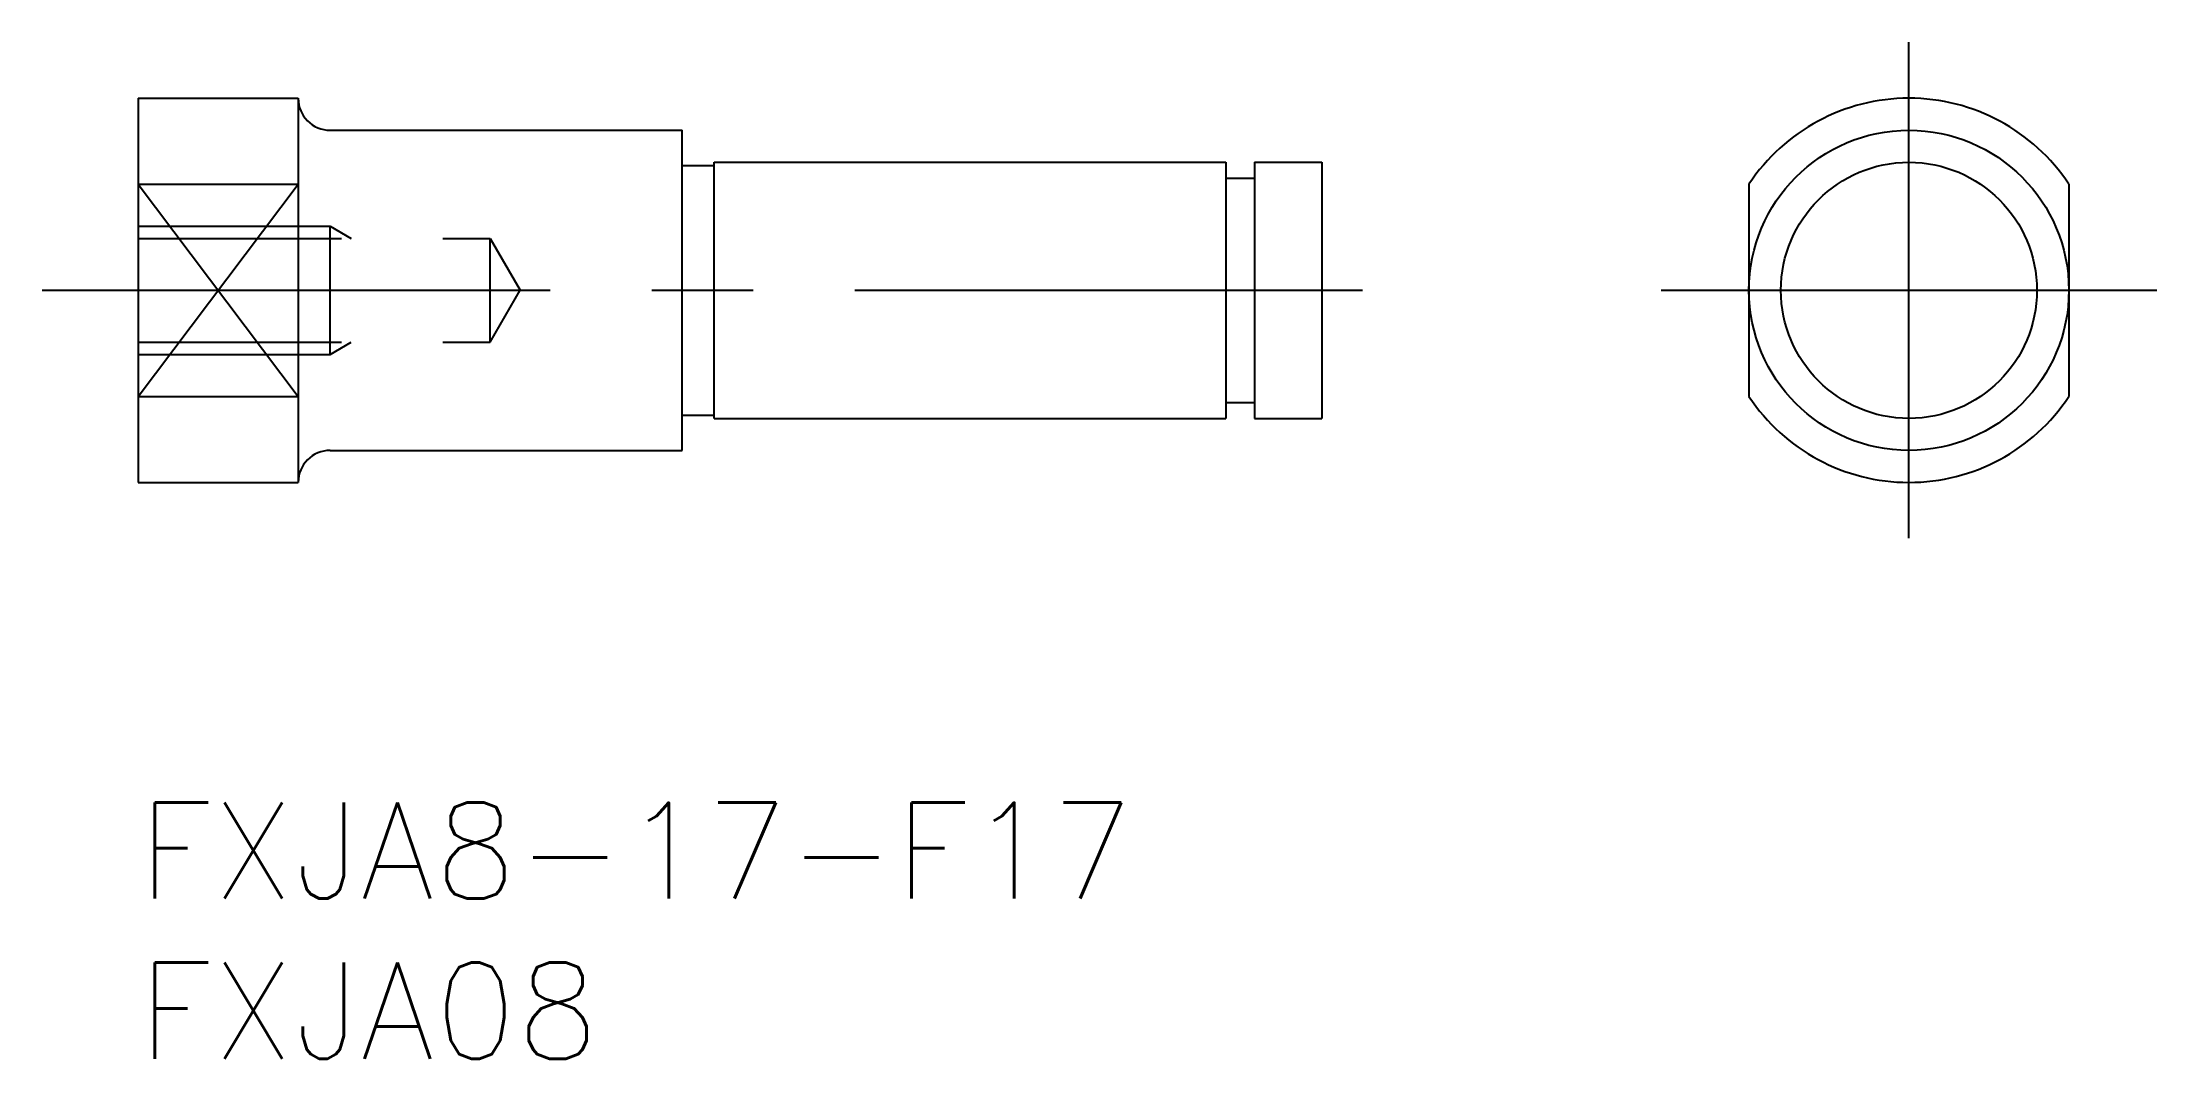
# Model space of a CAD drawing. Extents: x -3 to 63.1, y -8 to 23.7.
import ezdxf

# ---------------------------------------------------------------- set-up
doc = ezdxf.new("R2010")
doc.units = 0
doc.header["$LTSCALE"] = 0.5
doc.linetypes.add('CENTER', pattern=[50.8, 31.75, -6.35, 6.35, -6.35])
doc.linetypes.add('DASHED', pattern=[19.05, 12.7, -6.35])
for name, color, linetype in [('MSM_CENTER', 1, 'CENTER'), ('MSM_CONTINUOUS', 7, 'CONTINUOUS'), ('MSM_DASHED', 4, 'DASHED'), ('MSM_NARROW', 5, 'CONTINUOUS'), ('MSM_PART_NUMBER', 7, 'CONTINUOUS')]:
    doc.layers.add(name, color=color, linetype=linetype)
doc.styles.get("Standard").update_dxf_attribs({"font": 'txt.shx', "height": 3, "bigfont": 'bigfont.shx'})

# ---------------------------------------------------------------- blocks, each defined once
blk = doc.blocks.new('*U7')
at = {"layer": 'MSM_PART_NUMBER'}
blk.add_text('FXJA8-17-F17', height=3, dxfattribs=at).set_placement((0, -3))
blk = doc.blocks.new('*U8')
at = {"layer": 'MSM_PART_NUMBER'}
blk.add_text('FXJA08', height=3, dxfattribs=at).set_placement((0, -8))

msp = doc.modelspace()

# ---------------------------------------------------------------- linework, layer by layer
at = {"layer": 'MSM_CENTER'}
for p, q in [((55.353, 8.254), (55.353, 23.746)), ((-3, 16), (39.777, 16)), ((47.607, 16), (63.099, 16))]:
    msp.add_line(p, q, dxfattribs=at)
at = {"layer": 'MSM_CONTINUOUS'}
for p, q in [((0, 22), (0, 10)), ((0, 22), (5, 22)), ((5, 22), (5, 10)), ((6, 21), (17, 21)), ((17, 11), (17, 21)), ((17, 19.9), (18, 19.9)), ((18, 20), (34, 20)), ((18, 12), (18, 20)), ((34, 20), (34, 12)), ((34.9, 20), (34.9, 12)), ((34.9, 20), (37, 20)), ((37, 20), (37, 12)), ((0, 19.317), (5, 19.317)), ((34, 19.5), (34.9, 19.5)), ((50.353, 19.317), (50.353, 12.683)), ((60.353, 19.317), (60.353, 12.683)), ((0, 12.683), (5, 12.683)), ((0, 12.683), (5, 12.683)), ((17, 12.1), (18, 12.1)), ((18, 12), (34, 12)), ((34, 12.5), (34.9, 12.5)), ((34.9, 12), (37, 12)), ((6, 11), (17, 11)), ((0, 10), (5, 10))]:
    msp.add_line(p, q, dxfattribs=at)
for radius in [5, 4]:
    msp.add_circle((55.353, 16), radius, dxfattribs=at)
for centre, radius, start, end in [((6, 22), 1, 180, 270), ((55.353, 16), 6, 33.55731, 146.44269), ((55.353, 16), 6, 213.55731, 326.44269), ((6, 10), 1, 90, 180)]:
    msp.add_arc(centre, radius, start, end, dxfattribs=at)
at = {"layer": 'MSM_DASHED'}
for p, q in [((0, 18), (6, 18)), ((6, 14), (6, 18)), ((6, 18), (6.656, 17.621)), ((0, 17.621), (11, 17.621)), ((11, 14.379), (11, 17.621)), ((11, 17.621), (11.936, 16)), ((11, 14.379), (11.936, 16)), ((0, 14.379), (11, 14.379)), ((0, 14), (6, 14)), ((6, 14), (6.656, 14.379))]:
    msp.add_line(p, q, dxfattribs=at)
at = {"layer": 'MSM_NARROW'}
for p, q in [((0, 12.683), (5, 19.317)), ((0, 19.317), (5, 12.683))]:
    msp.add_line(p, q, dxfattribs=at)

# ---------------------------------------------------------------- block references
at = {"layer": 'MSM_CONTINUOUS'}
for name in ['*U7', '*U8']:
    msp.add_blockref(name, (0, 0), dxfattribs=at)

doc.saveas('drawing.dxf')
